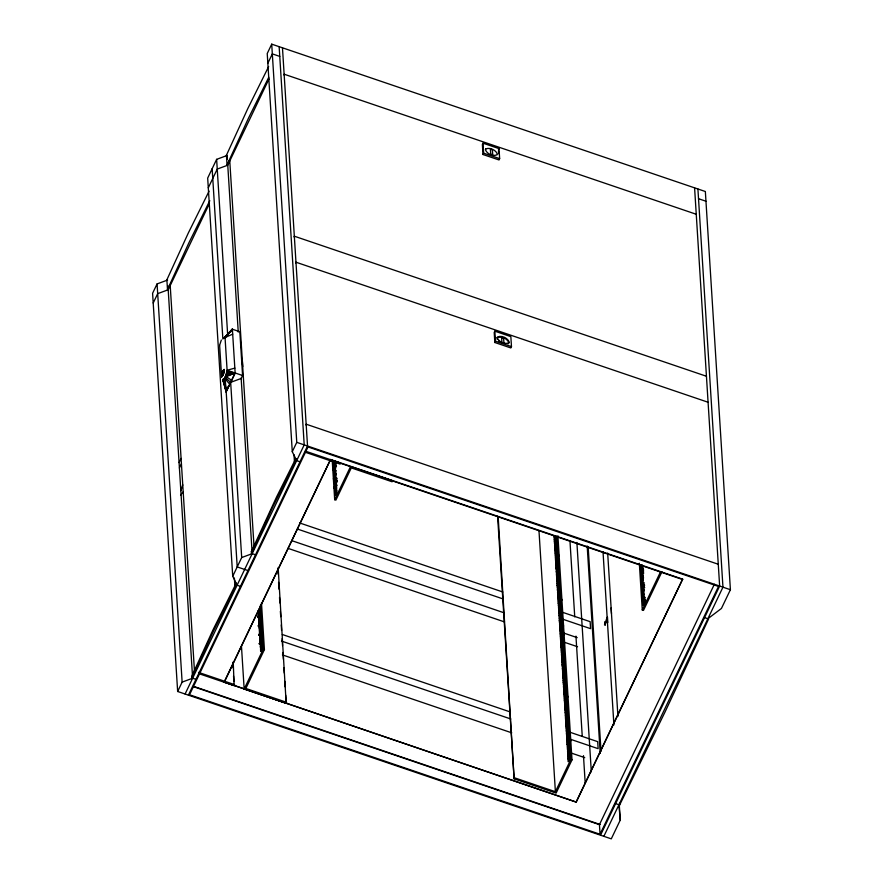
<?xml version="1.0" encoding="UTF-8"?>
<svg xmlns="http://www.w3.org/2000/svg" width="883" height="883" viewBox="0 0 883 883"><rect width="100%" height="100%" fill="white"/><g stroke="black" fill="none" stroke-linecap="round" stroke-linejoin="round"><path stroke-width="1.32" d="M219.646 345.165L221.335 340.043M231.269 331.578L232.384 329.182L223.653 338.476L232.384 329.238L235.143 373.045L226.191 391.776L222.671 379.513C225.794 378.741 226.335 373.178 227.108 370.242L225.066 337.814L232.384 329.238L239.834 331.71L242.582 375.518L241.169 378.465L230.662 382.35M180.838 490.65L182.759 484.844M242.35 360.992L242.715 366.655M607.14 617.394L604.491 624.91L607.361 620.892M209.459 203.465L168.2 289.767L167.483 289.525L166.876 279.801L188.311 233.024L209.083 191.169M238.255 332.096L227.759 165.198L227.041 164.955L226.434 155.231L247.869 108.454L268.642 66.6M167.483 289.525L188.929 242.748L209.801 200.684M227.041 164.955L248.476 118.179L268.763 77.285M242.582 375.518L235.143 372.979L226.158 391.776L224.558 378.112L229.723 384.215L231.589 380.319L225.507 376.125L235.143 373.045L227.108 370.242L234.834 368.123M191.931 678.001L213.366 631.224L236.401 584.987L236.28 583.122L213.244 629.358L191.81 676.135L191.931 678.001L195.96 679.369M255.507 554.789L251.489 553.42L251.368 551.566L276.534 497.052L295.838 458.553L296.545 458.796M251.489 553.42L272.924 506.643L295.948 460.418L295.838 458.553M611.113 607.868L611.466 613.53M166.876 279.801L167.582 280.043L157.075 283.929L152.593 293.288L177.649 691.488L611.29 838.85L620.241 820.119L619.292 805.02M227.373 159.117L227.141 155.474L216.633 159.348L207.682 178.09L232.726 576.279L237.108 585.219M707.868 618.74L721.444 608.442L730.407 589.712L705.351 191.512L271.71 44.15L267.229 53.521L292.284 451.71L296.666 460.65M153.212 303.012L157.693 293.653L168.2 289.767M208.289 187.814L217.24 169.072L227.759 165.198L269.017 78.885M267.847 63.245L272.328 53.874L279.768 56.402M283.818 74.867L284.138 74.205L696.245 214.26M179.072 462.604L181.092 458.387M179.404 467.979L181.423 463.763M294.006 236.865L294.326 236.203L706.444 376.257M295.639 262.869L295.96 262.207L708.078 402.251M177.649 691.488L182.13 682.117L157.075 283.929M232.726 576.279L241.688 557.548L230.629 381.842M292.284 451.71L296.765 442.35L271.71 44.15M305.838 424.866L306.158 424.204L718.265 564.248M194.039 673.21L192.516 676.378L167.969 286.114M252.582 550.749L254.094 547.592M185.088 694.016L304.205 444.877L279.149 46.678M188.41 695.142L307.527 446.003L282.472 47.803M224.139 682.051L330.551 459.491L682.647 579.138L576.268 802.106L224.139 682.051L576.268 802.106M224.172 682.449L330.551 459.491M259.447 613.376L258.244 612.968L259.834 609.645L259.712 607.636M483.012 143.178L482.383 144.514L483.012 154.514L499.016 159.955L499.646 158.62L499.016 148.62L483.012 143.178L483.641 153.178L483.012 154.514M257.582 617.206L260.518 612.029L257.991 617.537M257.593 617.405L260.121 611.886M257.979 617.338L260.518 612.029M261.269 613.729L260.066 613.321L260.187 615.319L258.598 618.641L258.476 616.643L259.679 617.051L260.739 614.833M258.675 619.778L260.264 616.466L260.386 618.464L258.796 621.787L258.675 619.778L259.878 620.186M335.032 462.328L333.443 465.65L333.321 463.652L334.381 461.445M258.874 622.923L260.463 619.601L260.584 621.599L258.995 624.921L258.874 622.923L260.077 623.332M335.11 463.476L335.231 465.473L333.642 468.796L333.52 466.798L335.11 463.476L336.302 463.884M261.081 620.848L258.145 626.224L260.673 620.705M335.717 464.712L332.792 470.098L335.319 464.579M259.161 627.46L259.028 625.462L260.617 622.14L260.75 624.138L259.161 627.46L260.353 627.868M336.467 466.423L335.264 466.014L335.385 468.012L333.796 471.334L333.675 469.337L335.772 464.988M335.937 467.526L334.878 469.745L333.675 469.337M259.227 628.608L260.816 625.285L260.938 627.283L259.359 630.605L259.227 628.608L260.43 629.016M333.873 472.471L335.463 469.149L335.584 471.158L333.995 474.469L333.873 472.471L335.076 472.88L336.136 470.672M259.547 633.74L259.425 631.742L261.015 628.42L262.218 628.828M334.193 477.615L334.072 475.617L335.661 472.295L335.783 474.292M233.255 662.658L234.161 685.65L199.315 673.806M258.708 635.043L261.633 629.667L259.105 635.175M333.344 478.917L336.28 473.531L333.752 479.05M259.094 634.976L261.633 629.667M333.73 478.851L336.28 473.531M260.915 636.687L260.783 634.689L261.843 632.471M259.911 639.424L259.779 637.427L261.368 634.104L261.5 636.102L259.911 639.424L261.114 639.833M336.015 477.968L336.147 479.977L334.558 483.299L334.425 481.29L336.015 477.968L337.218 478.376M262.041 635.617L260.982 637.835L259.779 637.427M336.688 479.491L335.628 481.699L334.425 481.29M259.977 640.561L261.567 637.239L261.699 639.237L260.11 642.559L259.977 640.561L261.18 640.97M336.213 481.114L336.335 483.111L334.756 486.434L334.624 484.436L336.213 481.114L337.416 481.522M262.185 638.486L259.26 643.862L261.787 638.343M336.831 482.361L333.906 487.736L336.434 482.217M259.26 643.862L261.798 638.552M333.906 487.736L336.445 482.416M261.732 639.778L261.854 641.775L260.264 645.098L260.143 643.1L261.346 643.508L262.924 640.186M337.041 485.164L335.981 487.383L334.789 486.974L334.911 488.972L336.5 485.65L336.379 483.652M261.931 642.923L262.052 644.921L260.463 648.243L260.342 646.246L261.931 642.923L263.123 643.332M334.988 490.109L336.566 486.787L336.699 488.796L335.11 492.118L334.988 490.109L336.18 490.518M498.387 149.955L499.016 148.62M262.593 644.435L261.534 646.654L260.342 646.246M260.54 649.38L262.13 646.058L262.251 648.056L260.662 651.378L260.54 649.38L261.732 649.789L262.792 647.581M335.176 493.255L336.765 489.933L336.898 491.93L335.308 495.253L335.176 493.255L336.379 493.663M278.167 567.581L286.169 703.332L244.161 689.049L263.222 649.193L260.452 605.186M334.69 499.701L350.573 466.489L392.582 480.76L392.107 481.765L351.291 467.891L335.893 500.109L334.69 499.701L332.185 459.833M261.478 602.846L264.425 649.601L245.838 688.464L286.655 702.327M494.844 331.18L494.204 332.505L494.833 342.505L510.838 347.946L511.478 346.622L510.849 336.622L494.844 331.18L495.473 341.18L494.833 342.505M555.241 535.86L554.182 538.078L554.049 536.08L555.252 536.489M557.162 538.299L555.97 537.902L554.381 541.213L554.248 539.215L555.837 535.893M557.195 538.84L556.003 538.431L556.124 540.44L554.535 543.762L554.414 541.754L556.511 537.416M555.131 543.023L556.654 539.833M556.665 539.954L555.617 542.162L554.414 541.754M554.612 544.899L556.202 541.577L556.323 543.575L554.734 546.897L554.612 544.899L555.804 545.308L556.864 543.089M554.932 550.043L554.811 548.034L556.389 544.712L556.522 546.72L554.932 550.043L556.135 550.451M554.966 550.573L556.555 547.261L556.676 549.259L555.087 552.581L554.966 550.573L556.169 550.981M555.683 551.842L556.698 549.712M556.754 550.396L556.875 552.394L555.286 555.716L555.164 553.718L556.754 550.396L557.957 550.804M557.427 551.908L556.367 554.127L555.164 553.718M556.952 553.531L557.074 555.539L555.484 558.862L555.363 556.853L556.952 553.531L558.144 553.939M557.107 556.08L557.239 558.078L555.65 561.4L555.517 559.403L557.626 555.054M556.235 560.661L559.16 555.286M557.78 557.592L556.72 559.811L555.517 559.403M555.716 562.537L557.305 559.215L557.438 561.213L555.849 564.535L555.716 562.537L556.919 562.946M555.915 565.683L557.504 562.361L557.626 564.358L556.047 567.681L555.915 565.683L557.118 566.08M557.67 564.899L557.791 566.897L556.202 570.219L556.08 568.222L557.67 564.899L558.862 565.308M556.787 569.48L558.321 566.29M557.857 568.034L557.99 570.032L556.4 573.354L556.279 571.356L557.857 568.034L559.06 568.442M558.211 567.493L559.336 564.171M556.599 576.5L556.467 574.502L558.056 571.18L558.188 573.177L556.599 576.5L557.802 576.908M558.222 573.718L558.343 575.716L556.754 579.038L556.632 577.04L558.729 572.692M557.35 578.299L558.365 576.18M556.831 580.175L558.42 576.853L558.542 578.851L556.952 582.173L556.831 580.175L558.034 580.584L559.082 578.376M558.619 579.999L558.74 581.996L557.151 585.319L557.03 583.321L558.619 579.999L559.811 580.407M559.977 582.946L558.773 582.537L558.895 584.535L557.316 587.857L557.184 585.859L559.281 581.511M557.901 587.118L559.425 583.928M559.447 584.049L558.387 586.268L557.184 585.859M557.383 588.994L558.972 585.672L559.094 587.681L557.504 591.003L557.383 588.994L558.586 589.403L559.645 587.195M557.581 592.14L559.171 588.818L559.292 590.815L557.703 594.138L557.581 592.14L558.784 592.548M557.736 594.678L559.325 591.356L559.458 593.354L557.868 596.676L557.736 594.678L558.939 595.087M558.453 595.937L560.484 591.687M557.935 597.813L559.524 594.491L559.656 596.5L558.067 599.822L557.935 597.813L559.138 598.221M558.133 600.959L559.723 597.636L559.855 599.634L558.266 602.957L558.133 600.959L559.336 601.367M559.623 605.904L558.42 605.495L558.299 603.497L560.396 599.149M558.42 605.495L560.01 602.173L559.888 600.175M559.005 604.767L560.032 602.636M558.498 606.632L560.076 603.321L560.208 605.319L558.619 608.641L558.498 606.632L559.69 607.04M560.926 601.511L561.941 599.38L559.921 603.84M560.275 606.455L560.407 608.453L558.818 611.776L558.696 609.778L560.275 606.455L561.478 606.864M561.643 609.402L560.44 608.994L560.562 610.992L558.972 614.314L558.851 612.316L560.948 607.968M559.568 613.586L561.091 610.396M559.049 615.462L560.639 612.14L560.76 614.138L559.171 617.46L559.049 615.462L560.252 615.87L561.312 613.652M559.369 620.594L559.248 618.597L560.837 615.274L560.959 617.272L559.369 620.594L560.573 621.003M559.403 621.135L560.992 617.813L561.124 619.811L559.535 623.133L559.403 621.135L560.606 621.544M560.12 622.405L561.135 620.274M561.191 620.959L561.312 622.957L559.734 626.279L559.601 624.281L561.191 620.959L562.394 621.367M561.864 622.471L560.804 624.689L559.601 624.281M561.389 624.093L561.511 626.091L559.921 629.413L559.8 627.416L561.389 624.093L562.592 624.502M561.544 626.632L561.676 628.63L560.087 631.952L559.965 629.954L562.063 625.606M560.672 631.224L563.608 625.837M562.217 628.155L561.158 630.363L559.965 629.954M560.286 635.098L560.153 633.1L561.743 629.778L561.875 631.775L560.286 635.098L561.489 635.506M560.352 636.235L561.941 632.912L562.074 634.91L560.484 638.232L560.352 636.235L561.555 636.643M563.299 635.859L562.107 635.451L562.228 637.46L560.639 640.782L560.517 638.773L563.144 633.321M561.235 640.043L562.758 636.853M560.716 641.919L562.305 638.597L562.427 640.594L560.837 643.917L562.041 644.325L561.908 642.327L560.716 641.919L560.837 643.917M562.648 638.056L563.773 634.722M561.036 647.051L560.915 645.054L562.493 641.731L562.626 643.74L561.036 647.051L562.239 647.46M562.659 644.27L562.78 646.279L561.191 649.601L561.069 647.592L563.166 643.254M561.787 648.862L562.802 646.731M561.268 650.738L562.857 647.416L562.979 649.413L561.389 652.736L561.268 650.738L562.471 651.146L564.06 647.824M563.056 650.55L563.177 652.559L561.588 655.881L561.467 653.873L563.056 650.55L564.259 650.959M563.211 653.1L563.343 655.098L561.754 658.42L561.621 656.422L563.729 652.073M562.339 657.68L563.862 654.491M561.952 661.555L561.82 659.557L563.409 656.235L563.542 658.232L561.952 661.555L563.144 661.963M562.018 662.692L563.608 659.38L563.729 661.378L562.151 664.7L562.018 662.692L563.222 663.1M563.773 661.919L563.895 663.917L562.305 667.239L562.184 665.241L563.773 661.919L564.965 662.327M562.89 666.499L564.932 662.25M562.383 668.376L563.961 665.054L564.094 667.051L562.504 670.374L562.383 668.376L563.575 668.784M564.314 664.513L565.44 661.19M562.57 671.521L564.16 668.199L564.292 670.197L562.703 673.519L562.57 671.521L563.773 671.93M564.325 670.738L564.447 672.691L562.857 676.014L562.736 674.06L564.833 669.711M557.901 535.771L572.007 759.888L556.124 793.111L514.116 778.828L498.155 516.588M562.935 677.162L564.513 673.839L564.645 675.837L563.056 679.159L562.935 677.162L564.127 677.559M564.712 676.974L564.844 678.972L563.255 682.294L563.122 680.296L564.712 676.974L565.915 677.382M566.08 679.921L564.877 679.513L564.999 681.51L563.409 684.833L563.288 682.835L565.385 678.486M564.005 684.137L565.528 680.948M564.811 688.387L563.608 687.978L563.486 685.981L565.418 682.151M563.608 687.978L565.197 684.656L565.076 682.658M565.749 684.17L564.69 686.389L563.486 685.981M563.685 689.115L565.275 685.793L565.396 687.791L563.807 691.113L563.685 689.115L564.877 689.524M563.84 691.654L565.429 688.332L565.562 690.329L563.972 693.652L563.84 691.654L565.043 692.062M564.557 692.956L565.573 690.837M565.628 691.477L565.749 693.475L564.171 696.797L564.038 694.8L565.628 691.477L566.831 691.886M566.301 692.989L565.241 695.208L564.038 694.8M565.826 694.612L565.948 696.61L564.358 699.932L564.237 697.934L565.826 694.612L567.029 695.02M565.981 697.151L566.113 699.159L564.524 702.482L564.392 700.473L566.5 696.124M568.045 696.4L565.595 700.881L564.392 700.473M564.59 703.619L566.18 700.296L566.312 702.294L564.723 705.616L564.59 703.619L565.793 704.027M564.789 706.753L566.378 703.431L566.511 705.44L564.921 708.751L564.789 706.753L565.992 707.162L567.581 703.839M566.544 705.97L566.665 707.978L565.076 711.301L564.954 709.292L566.544 705.97L567.736 706.378M565.672 710.605L567.195 707.415M565.153 712.438L566.743 709.115L566.864 711.113L565.275 714.435L565.153 712.438L566.345 712.846M565.352 715.572L566.93 712.25L567.063 714.259L565.473 717.581L565.352 715.572L566.544 715.981M565.506 718.111L567.096 714.8L567.217 716.797L565.628 720.12L565.506 718.111L566.709 718.519M566.224 719.424L567.239 717.294M565.705 721.256L567.294 717.934L567.416 719.932L565.826 723.254L565.705 721.256L566.908 721.665L567.968 719.446M641.533 564.91L640.473 567.129L640.352 565.131M567.493 721.069L567.614 723.078L566.025 726.4L565.904 724.391L567.493 721.069L568.685 721.477M640.55 568.266L642.14 564.943L642.261 566.941L640.672 570.263L640.55 568.266L641.742 568.674M567.648 723.619L567.78 725.616L566.191 728.939L566.058 726.941L568.166 722.592M640.705 570.804L642.294 567.482L642.416 569.491L640.837 572.802L640.705 570.804L641.908 571.213M568.299 725.053L567.261 727.349L566.058 726.941M641.422 572.107L643.453 567.857M566.389 732.073L566.257 730.075L567.846 726.753L567.979 728.751L566.389 732.073L567.581 732.482M643.696 571.036L642.493 570.628L642.614 572.625L641.025 575.948L640.903 573.95L643.354 569.06M643.166 572.14L642.107 574.358L640.903 573.95M566.456 733.221L568.045 729.899L568.166 731.897L566.588 735.219L566.456 733.221L567.659 733.618M641.102 577.085L642.692 573.762L642.813 575.76L641.224 579.082L641.102 577.085L642.305 577.493M568.199 732.437L568.332 734.435L566.743 737.758L566.621 735.76L568.199 732.437L569.403 732.846M642.846 576.301L642.979 578.31L641.389 581.632L641.257 579.623L643.365 575.286M567.339 737.062L568.862 733.872M641.974 580.937L643.508 577.747M568.873 733.95L567.813 736.168L566.621 735.76M643.519 577.824L642.46 580.032L641.257 579.623M568.398 735.572L568.531 737.57L566.941 740.892L566.809 738.894L568.398 735.572L569.601 735.981M641.455 582.769L643.045 579.447L643.177 581.444L641.588 584.767L641.455 582.769L642.658 583.177M567.736 737.195L569.877 731.742M567.007 742.04L568.597 738.718L568.729 740.716L567.14 744.038L567.007 742.04L568.21 742.448M643.243 582.581L643.365 584.59L641.786 587.912L641.654 585.904L643.243 582.581L644.447 582.99M568.762 741.256L568.884 743.254L567.294 746.577L567.173 744.579L569.27 740.23M644.601 585.528L643.409 585.131L643.53 587.129L641.941 590.451L641.82 588.442L643.917 584.105M642.537 589.756L644.06 586.566M567.372 747.713L568.961 744.391L569.082 746.389L567.493 749.711L567.372 747.713L568.575 748.122M569.8 742.625L570.826 740.705M642.14 593.586L642.018 591.588L643.597 588.266L643.729 590.263L642.14 593.586L643.343 593.994M642.934 589.888L643.95 587.758M644.27 589.778L643.21 591.996L642.018 591.588M569.16 747.537L569.281 749.535L567.692 752.857L567.57 750.859L569.16 747.537L570.352 747.945M642.338 596.731L642.206 594.723L643.795 591.4L643.928 593.409L642.338 596.731L643.541 597.14M570.517 750.484L569.314 750.075L569.436 752.073L567.857 755.395L567.725 753.398L569.822 749.049M642.371 597.272L643.961 593.95L644.082 595.948L642.493 599.27L642.371 597.272L643.575 597.681M569.049 755.804L569.965 751.51M643.089 598.575L644.104 596.444M568.045 758.53L567.924 756.532L569.513 753.21L569.634 755.219L568.045 758.53L569.248 758.938M644.16 597.085L644.281 599.082L642.692 602.405L642.57 600.407L644.16 597.085L645.352 597.493M570.186 754.733L569.127 756.941L567.924 756.532M644.833 598.597L643.773 600.815L642.57 600.407M568.122 759.678L569.712 756.356L569.833 758.354L568.244 761.676L568.122 759.678L569.325 760.086M644.358 600.23L644.48 602.228L642.89 605.55L642.769 603.553L644.358 600.23L645.55 600.639M645.02 601.742L643.972 603.95L642.769 603.553M514.59 777.835L555.396 791.709L570.804 759.479L556.787 536.732M661.952 571.754L643.475 610.407L642.272 609.998L660.274 572.35M576.246 801.709L682.647 579.138M600.043 834.258L718.519 586.444L308.012 446.941L189.525 694.755L600.043 834.258L599.436 824.656L714.369 584.281M600.528 835.197L719.645 586.047L694.59 187.858M603.851 836.322L722.956 587.184L697.912 188.984M615.617 803.629L619.645 804.998L664.91 712.261L708.585 618.983L704.557 617.614M183.2 491.941L180.585 495.054M227.935 386.71L228.807 385.672M224.459 338.156L232.384 329.238L224.094 337.957M224.481 337.659L232.384 329.238L224.105 338.222M497.151 337.681C501.158 335.706 507.438 338.619 508.906 342.781L508.023 343.917M232.693 334.149L224.812 337.615M223.962 381.909L222.924 379.712L226.191 391.776L225.033 377.184L235.143 373.045L226.931 371.346M241.688 557.548L252.196 553.663M182.13 682.117L192.637 678.232M225.949 374.955L235.143 373.045L226.677 372.516M226.346 373.741L235.143 373.045M698.519 198.708L705.959 201.236M492.383 149.757L490.385 149.084L490.694 153.951L492.692 154.624L492.383 149.779M483.641 153.178L499.646 158.62M226.434 155.231L227.141 155.474M228.929 160.684L229.768 160.971L254.006 546.213M495.473 341.18L511.478 346.622M169.37 285.253L170.209 285.54L194.536 672.162M296.765 442.35L730.407 589.712M305.717 451.246L340.562 463.089L340.087 464.083L305.242 452.239M330.573 459.888L682.68 579.546M333.244 462.515L334.447 462.924M333.321 463.652L334.514 464.061M554.248 539.215L555.451 539.623M642.416 569.491L643.619 569.888M335.231 465.473L336.434 465.882M556.124 540.44L557.328 540.849M333.52 466.798L334.712 467.206M642.614 572.625L643.817 573.034M554.811 548.034L556.003 548.442M295.948 460.418L299.977 461.787M334.072 475.617L335.275 476.025M556.875 552.394L558.078 552.802M335.43 478.564L334.227 478.156L334.359 480.153L335.948 476.831L335.816 474.833M336.147 479.977L337.339 480.385M643.365 584.59L644.568 584.999M641.654 585.904L642.857 586.312M555.363 556.853L556.566 557.261M643.53 587.129L644.733 587.537M641.82 588.442L643.012 588.851M334.624 484.436L335.827 484.844M642.206 594.723L643.409 595.131M557.791 566.897L558.994 567.305M556.08 568.222L557.272 568.63M644.281 599.082L645.484 599.491M556.279 571.356L557.471 571.765L557.603 573.762M556.467 574.502L557.67 574.91M556.632 577.04L557.835 577.449M558.542 578.851L559.745 579.259M558.74 581.996L559.943 582.405M557.03 583.321L558.222 583.729M559.458 593.354L560.65 593.762M559.656 596.5L560.848 596.908M558.299 603.497L559.491 603.906M560.407 608.453L561.61 608.862M558.696 609.778L559.888 610.186M299.536 522.913L502.835 591.996M561.478 611.93L590.142 621.676L590.584 628.674L563.222 619.369M558.851 612.316L560.054 612.725M297.372 529.027L503.277 599.005M559.248 618.597L560.451 619.005M561.312 622.957L562.515 623.365M559.8 627.416L561.003 627.824M291.82 540.661L504.226 612.846M564.182 633.21L577.206 637.636M560.153 633.1L561.356 633.508M562.074 634.91L563.266 635.319M562.228 637.46L563.431 637.868M560.517 638.773L561.72 639.182M288.024 548.354L504.513 621.919M563.199 641.864L577.548 646.742M560.915 645.054L562.107 645.462M561.069 647.592L562.272 648.001M562.979 649.413L564.182 649.822M563.177 652.559L564.38 652.967M561.467 653.873L562.67 654.281M561.621 656.422L562.824 656.82M251.368 551.566L252.074 551.809L241.147 378.001M561.82 659.557L563.023 659.965M563.895 663.917L565.098 664.325M562.184 665.241L563.376 665.65M562.736 674.06L563.939 674.469M247.968 570.573L237.207 566.919L225.982 388.465M564.844 678.972L566.047 679.38M563.122 680.296L564.325 680.705M563.288 682.835L564.491 683.243L564.612 685.241M565.749 693.475L566.952 693.883M236.401 584.987L240.419 586.356M564.237 697.934L565.44 698.343M566.511 705.44L567.703 705.837M566.665 707.978L567.868 708.387M564.954 709.292L566.158 709.7M259.315 611.367L258.123 610.959L258.244 612.968M260.187 615.319L261.39 615.727M567.416 719.932L568.619 720.34M565.904 724.391L567.107 724.8M259.028 625.462L260.231 625.87M566.257 730.075L567.46 730.484M282.328 634.502L510.385 711.996M570.33 732.371L597.692 741.665L598.133 748.674L569.469 738.928M568.332 734.435L569.535 734.844M262.339 630.826L261.136 630.418L261.015 628.42M262.372 631.367L261.169 630.959L261.302 632.956L259.712 636.279L259.591 634.281L260.783 634.689M259.425 631.742L260.628 632.151M281.467 641.058L510.827 718.994M566.809 738.894L568.012 739.303M567.173 744.579L568.376 744.987M261.854 641.775L263.057 642.184M262.052 644.921L263.255 645.33M569.281 749.535L570.484 749.943M567.57 750.859L568.762 751.267M282.428 654.899L511.776 732.835M570.418 752.769L584.756 757.636M263.222 649.193L264.425 649.601M567.725 753.398L568.928 753.806M570.804 759.479L572.007 759.888M198.498 672.371L234.635 684.656M194.437 686.632L600.219 824.523M192.836 686.477L599.436 824.656M498.542 341.037L499.756 341.953M225.033 377.184L230.662 382.405M221.655 376.313L221.821 376.478A3.731 0.828 -71.2 0 0 224.293 371.313L224.172 369.414A3.731 0.828 -71.2 0 0 221.699 374.58L221.655 376.313L221.644 374.977M225.43 380.794L224.083 378.851L226.191 391.776L223.256 379.668M222.671 379.513L224.812 384.414M223.642 379.37L226.191 391.776M497.217 337.692C498.685 341.853 504.966 344.756 508.972 342.781L509.226 342.107C507.758 337.946 501.478 335.043 497.46 337.019L497.063 339.171M618.939 804.766L620.241 820.119M639.336 563.244L642.272 609.998M607.67 553.067L617.934 716.334M619.524 803.144L619.645 804.998M607.46 616.963L607.813 622.449M603.012 551.732L613.906 724.899M605.241 622.405L605.319 625.319M604.932 621.566L605.098 624.259M588.144 546.632L601.025 751.334M587.173 545.948L600.219 753.387M576.886 542.449L591.323 771.874M569.988 541.334L574.745 616.897M575.948 636.124L582.261 736.422M583.475 755.649L585.197 783.122M538.961 530.462L555.396 791.709M498.465 151.203L498.619 153.697M503.939 343.31L503.63 338.465L501.632 337.759L501.93 342.637M497.593 516.213L514.116 778.828M294.006 454.767L294.436 461.643M277.692 568.586L278.046 574.082M278.564 582.327L278.995 589.204M279.514 597.46L279.856 602.957M280.375 611.202L280.728 616.709M281.247 624.954L281.589 630.451M282.107 638.707L282.538 645.583M282.968 652.46L283.41 659.325M283.929 667.581L284.271 673.078M284.79 681.334L285.132 686.831M285.651 695.076L286.169 703.332M260.032 612.78L259.9 610.782L258.322 614.104L258.443 616.102M216.633 159.348L227.693 335.176M212.152 168.719L222.869 339.05M224.26 369.491L224.359 370.904M241.478 646.422L244.161 689.049M234.37 577.99L234.889 586.213M219.635 345.463L221.644 377.46M232.693 662.283L233.035 667.78M233.553 676.025L233.896 681.533M485.639 149.017L485.396 149.691C486.853 153.852 493.133 156.766 497.151 154.779L497.394 154.117C495.937 149.955 489.657 147.042 485.639 149.017M223.134 371.103L222.858 374.778L223.134 371.103M223.013 374.845A3.333 0.74 -71.2 0 0 224.105 369.8A3.333 0.74 -71.2 0 0 221.887 374.193A3.333 0.74 -71.2 0 0 223.013 374.845"/></g></svg>
